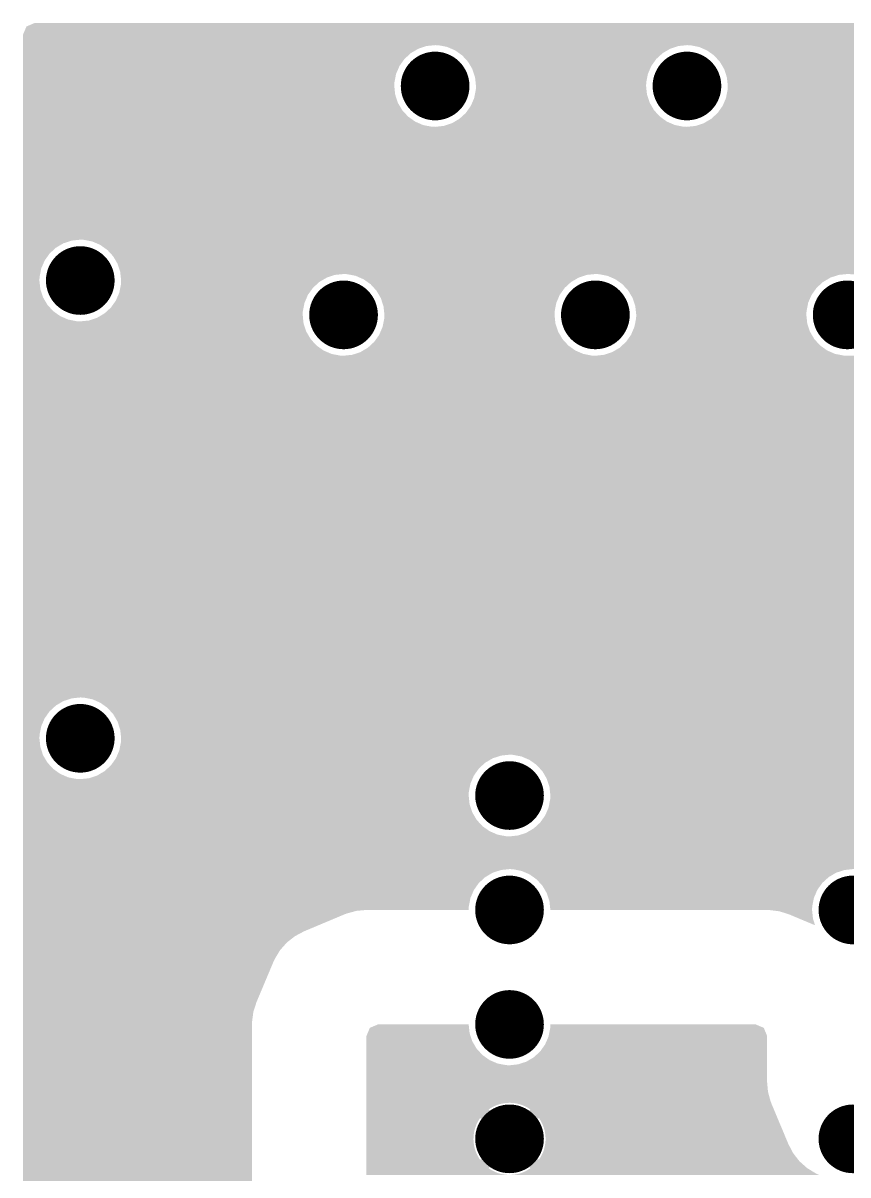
# Model space of a CAD drawing. Extents: x 295 to 953, y 10 to 290.
# Drawn here: x 641.8 to 656.9, y 143.79 to 164.88 of the extents above; entities that cross this region are included whole.
import ezdxf

# ---------------------------------------------------------------- set-up
doc = ezdxf.new("R2010")
doc.units = 0
doc.header["$LTSCALE"] = 5
doc.header["$MEASUREMENT"] = 0
doc.layers.get('0').update_dxf_attribs({"linetype": 'CONTINUOUS', "lineweight": 25})

msp = doc.modelspace()

# ---------------------------------------------------------------- linework, layer by layer
at = {"const_width": 0.629}
for points in [[(649.028, 163.732, 1), (649.656, 163.732, 1)], [(653.638, 163.732, 1), (654.266, 163.732, 1)], [(642.532, 160.17, 1), (643.16, 160.17, 1)], [(647.351, 159.541, 1), (647.98, 159.541, 1)], [(651.961, 159.541, 1), (652.59, 159.541, 1)], [(656.571, 159.541, 1), (657.2, 159.541, 1)], [(642.532, 151.788, 1), (643.16, 151.788, 1)], [(650.39, 150.74, 1), (651.018, 150.74, 1)], [(650.39, 148.645, 1), (651.018, 148.645, 1)], [(656.676, 148.645, 1), (657.305, 148.645, 1)], [(650.39, 146.549, 1), (651.018, 146.549, 1)], [(650.39, 144.454, 1), (651.018, 144.454, 1)], [(656.676, 144.454, 1), (657.305, 144.454, 1)]]:
    msp.add_lwpolyline(points, format="xyb", close=True, dxfattribs=at)
for points in [[(641.814, 164.711), (641.861, 164.822), (696.956, 164.711), (696.945, 164.822)], [(641.861, 164.822), (642.009, 164.885), (696.945, 164.822), (696.939, 164.885)], [(641.798, 164.673), (641.814, 164.711), (696.967, 164.673), (696.956, 164.711)], [(641.798, 164.543), (641.798, 164.673), (697.005, 164.543), (696.967, 164.673)], [(641.798, 164.48), (641.798, 164.543), (697.038, 164.48), (697.005, 164.543)], [(641.798, 164.464), (641.798, 164.48), (649.185, 164.464), (649.342, 164.48)], [(641.798, 164.414), (641.798, 164.464), (649.035, 164.414), (649.185, 164.464)], [(641.798, 164.334), (641.798, 164.414), (648.898, 164.334), (649.035, 164.414)], [(641.798, 164.227), (641.798, 164.334), (648.781, 164.227), (648.898, 164.334)], [(649.408, 164.477), (649.342, 164.48), (653.925, 164.477), (653.952, 164.48)], [(649.478, 164.464), (649.408, 164.477), (653.795, 164.464), (653.925, 164.477)], [(649.563, 164.447), (649.478, 164.464), (653.744, 164.447), (653.795, 164.464)], [(649.639, 164.414), (649.563, 164.447), (653.645, 164.414), (653.744, 164.447)], [(649.708, 164.384), (649.639, 164.414), (653.594, 164.384), (653.645, 164.414)], [(649.779, 164.334), (649.708, 164.384), (653.508, 164.334), (653.594, 164.384)], [(649.837, 164.293), (649.779, 164.334), (653.463, 164.293), (653.508, 164.334)], [(654.018, 164.477), (653.952, 164.48), (658.535, 164.477), (658.562, 164.48)], [(654.088, 164.464), (654.018, 164.477), (658.405, 164.464), (658.535, 164.477)], [(654.173, 164.447), (654.088, 164.464), (658.354, 164.447), (658.405, 164.464)], [(654.249, 164.414), (654.173, 164.447), (658.255, 164.414), (658.354, 164.447)], [(654.318, 164.384), (654.249, 164.414), (658.204, 164.384), (658.255, 164.414)], [(654.389, 164.334), (654.318, 164.384), (658.118, 164.334), (658.204, 164.384)], [(654.447, 164.293), (654.389, 164.334), (658.073, 164.293), (658.118, 164.334)], [(641.798, 164.099), (641.798, 164.227), (648.69, 164.099), (648.781, 164.227)], [(641.798, 163.953), (641.798, 164.099), (648.627, 163.953), (648.69, 164.099)], [(649.897, 164.227), (649.837, 164.293), (653.391, 164.227), (653.463, 164.293)], [(649.944, 164.176), (649.897, 164.227), (653.355, 164.176), (653.391, 164.227)], [(649.99, 164.099), (649.944, 164.176), (653.3, 164.099), (653.355, 164.176)], [(650.024, 164.04), (649.99, 164.099), (653.275, 164.04), (653.3, 164.099)], [(654.507, 164.227), (654.447, 164.293), (658.002, 164.227), (658.073, 164.293)], [(654.554, 164.176), (654.507, 164.227), (657.965, 164.176), (658.002, 164.227)], [(654.6, 164.099), (654.554, 164.176), (657.91, 164.099), (657.965, 164.176)], [(654.634, 164.04), (654.6, 164.099), (657.885, 164.04), (657.91, 164.099)], [(641.798, 163.798), (641.798, 163.953), (648.597, 163.798), (648.627, 163.953)], [(650.052, 163.953), (650.024, 164.04), (653.237, 163.953), (653.275, 164.04)], [(650.073, 163.889), (650.052, 163.953), (653.225, 163.889), (653.237, 163.953)], [(650.083, 163.798), (650.073, 163.889), (653.207, 163.798), (653.225, 163.889)], [(654.663, 163.953), (654.634, 164.04), (657.848, 163.953), (657.885, 164.04)], [(654.683, 163.889), (654.663, 163.953), (657.835, 163.889), (657.848, 163.953)], [(654.693, 163.798), (654.683, 163.889), (657.817, 163.798), (657.835, 163.889)], [(641.798, 163.732), (641.798, 163.798), (648.594, 163.732), (648.597, 163.798)], [(641.798, 163.575), (641.798, 163.732), (648.611, 163.575), (648.594, 163.732)], [(650.09, 163.732), (650.083, 163.798), (653.204, 163.732), (653.207, 163.798)], [(650.087, 163.666), (650.09, 163.732), (653.211, 163.666), (653.204, 163.732)], [(654.7, 163.732), (654.693, 163.798), (657.814, 163.732), (657.817, 163.798)], [(654.697, 163.666), (654.7, 163.732), (657.821, 163.666), (657.814, 163.732)], [(641.798, 163.425), (641.798, 163.575), (648.66, 163.425), (648.611, 163.575)], [(650.02, 163.425), (650.057, 163.511), (653.27, 163.425), (653.242, 163.511)], [(650.057, 163.511), (650.069, 163.575), (653.242, 163.511), (653.221, 163.575)], [(650.069, 163.575), (650.087, 163.666), (653.221, 163.575), (653.211, 163.666)], [(654.63, 163.425), (654.667, 163.511), (657.88, 163.425), (657.852, 163.511)], [(654.667, 163.511), (654.679, 163.575), (657.852, 163.511), (657.831, 163.575)], [(654.679, 163.575), (654.697, 163.666), (657.831, 163.575), (657.821, 163.666)], [(641.798, 163.288), (641.798, 163.425), (648.74, 163.288), (648.66, 163.425)], [(641.798, 163.172), (641.798, 163.288), (648.847, 163.172), (648.74, 163.288)], [(649.903, 163.237), (649.939, 163.288), (653.397, 163.237), (653.35, 163.288)], [(649.939, 163.288), (649.994, 163.366), (653.35, 163.288), (653.305, 163.366)], [(649.994, 163.366), (650.02, 163.425), (653.305, 163.366), (653.27, 163.425)], [(654.513, 163.237), (654.549, 163.288), (658.007, 163.237), (657.96, 163.288)], [(654.549, 163.288), (654.604, 163.366), (657.96, 163.288), (657.915, 163.366)], [(654.604, 163.366), (654.63, 163.425), (657.915, 163.366), (657.88, 163.425)], [(641.798, 163.08), (641.798, 163.172), (648.976, 163.08), (648.847, 163.172)], [(641.798, 163.017), (641.798, 163.08), (649.121, 163.017), (648.976, 163.08)], [(649.55, 163.017), (649.65, 163.05), (653.731, 163.017), (653.655, 163.05)], [(649.65, 163.05), (649.7, 163.08), (653.655, 163.05), (653.586, 163.08)], [(649.7, 163.08), (649.786, 163.13), (653.586, 163.08), (653.515, 163.13)], [(649.786, 163.13), (649.831, 163.172), (653.515, 163.13), (653.457, 163.172)], [(649.831, 163.172), (649.903, 163.237), (653.457, 163.172), (653.397, 163.237)], [(654.16, 163.017), (654.26, 163.05), (658.341, 163.017), (658.265, 163.05)], [(654.26, 163.05), (654.31, 163.08), (658.265, 163.05), (658.196, 163.08)], [(654.31, 163.08), (654.396, 163.13), (658.196, 163.08), (658.125, 163.13)], [(654.396, 163.13), (654.441, 163.172), (658.125, 163.13), (658.067, 163.172)], [(654.441, 163.172), (654.513, 163.237), (658.067, 163.172), (658.007, 163.237)], [(641.798, 162.987), (641.798, 163.017), (649.276, 162.987), (649.121, 163.017)], [(641.798, 162.984), (641.798, 162.987), (649.342, 162.984), (649.276, 162.987)], [(641.798, 162.923), (641.798, 162.984), (682.027, 162.923), (682.103, 162.984)], [(641.798, 162.791), (641.798, 162.923), (681.913, 162.791), (682.027, 162.923)], [(649.342, 162.984), (649.369, 162.987), (653.952, 162.984), (653.886, 162.987)], [(649.369, 162.987), (649.499, 163.001), (653.886, 162.987), (653.816, 163.001)], [(649.499, 163.001), (649.55, 163.017), (653.816, 163.001), (653.731, 163.017)], [(653.952, 162.984), (653.979, 162.987), (658.562, 162.984), (658.496, 162.987)], [(653.979, 162.987), (654.109, 163.001), (658.496, 162.987), (658.426, 163.001)], [(654.109, 163.001), (654.16, 163.017), (658.426, 163.001), (658.341, 163.017)], [(641.798, 162.639), (641.798, 162.791), (681.827, 162.639), (681.913, 162.791)], [(641.798, 162.473), (641.798, 162.639), (681.771, 162.473), (681.827, 162.639)], [(641.798, 162.3), (641.798, 162.473), (681.747, 162.3), (681.771, 162.473)], [(641.798, 162.265), (641.798, 162.3), (681.747, 162.265), (681.747, 162.3)], [(641.798, 162.131), (641.798, 162.265), (681.76, 162.131), (681.747, 162.265)], [(641.798, 162.114), (641.798, 162.131), (673.057, 162.114), (673.231, 162.131)], [(641.798, 162.065), (641.798, 162.114), (672.889, 162.065), (673.057, 162.114)], [(641.798, 161.984), (641.798, 162.065), (672.734, 161.984), (672.889, 162.065)], [(641.798, 161.876), (641.798, 161.984), (672.597, 161.876), (672.734, 161.984)], [(641.798, 161.743), (641.798, 161.876), (672.483, 161.743), (672.597, 161.876)], [(641.798, 161.591), (641.798, 161.743), (672.397, 161.591), (672.483, 161.743)], [(641.798, 161.425), (641.798, 161.591), (672.341, 161.425), (672.397, 161.591)], [(641.798, 161.252), (641.798, 161.425), (672.318, 161.252), (672.341, 161.425)], [(641.798, 161.218), (641.798, 161.252), (672.317, 161.218), (672.318, 161.252)], [(641.798, 161.044), (641.798, 161.218), (672.334, 161.044), (672.317, 161.218)], [(641.798, 160.918), (641.798, 161.044), (672.371, 160.918), (672.334, 161.044)], [(641.798, 160.901), (641.798, 160.918), (642.689, 160.901), (642.846, 160.918)], [(641.798, 160.852), (641.798, 160.901), (642.538, 160.852), (642.689, 160.901)], [(641.798, 160.772), (641.798, 160.852), (642.402, 160.772), (642.538, 160.852)], [(641.798, 160.665), (641.798, 160.772), (642.285, 160.665), (642.402, 160.772)], [(642.912, 160.915), (642.846, 160.918), (672.372, 160.915), (672.371, 160.918)], [(643.067, 160.885), (642.912, 160.915), (672.381, 160.885), (672.372, 160.915)], [(643.087, 160.876), (643.067, 160.885), (672.383, 160.876), (672.381, 160.885)], [(643.212, 160.822), (643.087, 160.876), (672.411, 160.822), (672.383, 160.876)], [(643.341, 160.73), (643.212, 160.822), (672.459, 160.73), (672.411, 160.822)], [(643.35, 160.721), (643.341, 160.73), (672.464, 160.721), (672.459, 160.73)], [(641.798, 160.536), (641.798, 160.665), (642.194, 160.536), (642.285, 160.665)], [(641.798, 160.391), (641.798, 160.536), (642.131, 160.391), (642.194, 160.536)], [(643.448, 160.614), (643.35, 160.721), (672.549, 160.614), (672.464, 160.721)], [(643.466, 160.584), (643.448, 160.614), (672.573, 160.584), (672.549, 160.614)], [(643.528, 160.477), (643.466, 160.584), (672.697, 160.477), (672.573, 160.584)], [(641.798, 160.236), (641.798, 160.391), (642.101, 160.236), (642.131, 160.391)], [(643.53, 160.47), (643.528, 160.477), (672.705, 160.47), (672.697, 160.477)], [(643.559, 160.384), (643.53, 160.47), (672.857, 160.384), (672.705, 160.47)], [(643.577, 160.328), (643.559, 160.384), (673.023, 160.328), (672.857, 160.384)], [(643.577, 160.327), (643.577, 160.328), (673.029, 160.327), (673.023, 160.328)], [(643.58, 160.305), (643.577, 160.327), (673.196, 160.305), (673.029, 160.327)], [(643.58, 160.304), (643.58, 160.305), (673.231, 160.304), (673.196, 160.305)], [(643.581, 160.289), (643.58, 160.304), (753.093, 160.289), (753.085, 160.304)], [(641.798, 160.17), (641.798, 160.236), (642.098, 160.17), (642.101, 160.236)], [(641.798, 160.013), (641.798, 160.17), (642.115, 160.013), (642.098, 160.17)], [(643.578, 160.036), (643.591, 160.104), (647.105, 160.036), (647.179, 160.104)], [(643.583, 160.273), (643.581, 160.289), (647.508, 160.273), (647.666, 160.289)], [(643.588, 160.223), (643.583, 160.273), (647.358, 160.223), (647.508, 160.273)], [(643.594, 160.17), (643.588, 160.223), (647.267, 160.17), (647.358, 160.223)], [(643.591, 160.104), (643.593, 160.143), (647.179, 160.104), (647.222, 160.143)], [(643.593, 160.143), (643.594, 160.17), (647.222, 160.143), (647.267, 160.17)], [(647.731, 160.286), (647.666, 160.289), (652.248, 160.286), (652.276, 160.289)], [(647.802, 160.273), (647.731, 160.286), (652.118, 160.273), (652.248, 160.286)], [(647.887, 160.256), (647.802, 160.273), (652.068, 160.256), (652.118, 160.273)], [(647.963, 160.223), (647.887, 160.256), (651.968, 160.223), (652.068, 160.256)], [(648.032, 160.193), (647.963, 160.223), (651.917, 160.193), (651.968, 160.223)], [(648.103, 160.143), (648.032, 160.193), (651.832, 160.143), (651.917, 160.193)], [(648.161, 160.102), (648.103, 160.143), (651.786, 160.102), (651.832, 160.143)], [(648.221, 160.036), (648.161, 160.102), (651.715, 160.036), (651.786, 160.102)], [(652.342, 160.286), (652.276, 160.289), (656.858, 160.286), (656.886, 160.289)], [(652.412, 160.273), (652.342, 160.286), (656.729, 160.273), (656.858, 160.286)], [(652.497, 160.256), (652.412, 160.273), (656.678, 160.256), (656.729, 160.273)], [(652.573, 160.223), (652.497, 160.256), (656.578, 160.223), (656.678, 160.256)], [(652.642, 160.193), (652.573, 160.223), (656.528, 160.193), (656.578, 160.223)], [(652.713, 160.143), (652.642, 160.193), (656.442, 160.143), (656.528, 160.193)], [(652.771, 160.102), (652.713, 160.143), (656.397, 160.102), (656.442, 160.143)], [(652.831, 160.036), (652.771, 160.102), (656.325, 160.036), (656.397, 160.102)], [(656.952, 160.286), (656.886, 160.289), (661.469, 160.286), (661.496, 160.289)], [(641.798, 159.862), (641.798, 160.013), (642.164, 159.862), (642.115, 160.013)], [(643.498, 159.803), (643.543, 159.908), (646.969, 159.803), (647.013, 159.908)], [(643.543, 159.908), (643.561, 159.949), (647.013, 159.908), (647.043, 159.949)], [(643.561, 159.949), (643.578, 160.036), (647.043, 159.949), (647.105, 160.036)], [(648.268, 159.985), (648.221, 160.036), (651.679, 159.985), (651.715, 160.036)], [(648.313, 159.908), (648.268, 159.985), (651.623, 159.908), (651.679, 159.985)], [(648.348, 159.849), (648.313, 159.908), (651.598, 159.849), (651.623, 159.908)], [(652.878, 159.985), (652.831, 160.036), (656.289, 159.985), (656.325, 160.036)], [(652.923, 159.908), (652.878, 159.985), (656.234, 159.908), (656.289, 159.985)], [(652.958, 159.849), (652.923, 159.908), (656.208, 159.849), (656.234, 159.908)], [(641.798, 159.726), (641.798, 159.862), (642.244, 159.726), (642.164, 159.862)], [(641.798, 159.609), (641.798, 159.726), (642.351, 159.609), (642.244, 159.726)], [(643.333, 159.607), (643.407, 159.675), (646.92, 159.607), (646.934, 159.675)], [(643.407, 159.675), (643.469, 159.762), (646.934, 159.675), (646.951, 159.762)], [(643.469, 159.762), (643.498, 159.803), (646.951, 159.762), (646.969, 159.803)], [(648.376, 159.762), (648.348, 159.849), (651.561, 159.762), (651.598, 159.849)], [(648.397, 159.698), (648.376, 159.762), (651.548, 159.698), (651.561, 159.762)], [(648.407, 159.607), (648.397, 159.698), (651.531, 159.607), (651.548, 159.698)], [(652.986, 159.762), (652.958, 159.849), (656.171, 159.762), (656.208, 159.849)], [(653.007, 159.698), (652.986, 159.762), (656.159, 159.698), (656.171, 159.762)], [(653.017, 159.607), (653.007, 159.698), (656.141, 159.607), (656.159, 159.698)], [(641.798, 159.518), (641.798, 159.609), (642.48, 159.518), (642.351, 159.609)], [(641.798, 159.455), (641.798, 159.518), (642.625, 159.455), (642.48, 159.518)], [(643.003, 159.438), (643.153, 159.488), (646.928, 159.438), (646.923, 159.488)], [(643.153, 159.488), (643.245, 159.541), (646.923, 159.488), (646.918, 159.541)], [(643.245, 159.541), (643.29, 159.568), (646.918, 159.541), (646.919, 159.568)], [(643.29, 159.568), (643.333, 159.607), (646.919, 159.568), (646.92, 159.607)], [(648.393, 159.384), (648.411, 159.475), (651.544, 159.384), (651.535, 159.475)], [(648.414, 159.541), (648.407, 159.607), (651.528, 159.541), (651.531, 159.607)], [(648.411, 159.475), (648.414, 159.541), (651.535, 159.475), (651.528, 159.541)], [(653.003, 159.384), (653.021, 159.475), (656.154, 159.384), (656.145, 159.475)], [(653.024, 159.541), (653.017, 159.607), (656.138, 159.541), (656.141, 159.607)], [(653.021, 159.475), (653.024, 159.541), (656.145, 159.475), (656.138, 159.541)], [(641.798, 159.425), (641.798, 159.455), (642.78, 159.425), (642.625, 159.455)], [(641.798, 159.422), (641.798, 159.425), (642.846, 159.422), (642.78, 159.425)], [(641.798, 159.384), (641.798, 159.422), (646.934, 159.384), (646.93, 159.422)], [(641.798, 159.234), (641.798, 159.384), (646.984, 159.234), (646.934, 159.384)], [(642.846, 159.422), (643.003, 159.438), (646.93, 159.422), (646.928, 159.438)], [(648.343, 159.234), (648.38, 159.32), (651.594, 159.234), (651.565, 159.32)], [(648.38, 159.32), (648.393, 159.384), (651.565, 159.32), (651.544, 159.384)], [(652.953, 159.234), (652.99, 159.32), (656.204, 159.234), (656.175, 159.32)], [(652.99, 159.32), (653.003, 159.384), (656.175, 159.32), (656.154, 159.384)], [(641.798, 159.097), (641.798, 159.234), (647.064, 159.097), (646.984, 159.234)], [(641.798, 158.981), (641.798, 159.097), (647.17, 158.981), (647.064, 159.097)], [(648.155, 158.981), (648.226, 159.046), (651.78, 158.981), (651.721, 159.046)], [(648.226, 159.046), (648.263, 159.097), (651.721, 159.046), (651.674, 159.097)], [(648.263, 159.097), (648.318, 159.175), (651.674, 159.097), (651.628, 159.175)], [(648.318, 159.175), (648.343, 159.234), (651.628, 159.175), (651.594, 159.234)], [(652.765, 158.981), (652.836, 159.046), (656.391, 158.981), (656.331, 159.046)], [(652.836, 159.046), (652.873, 159.097), (656.331, 159.046), (656.284, 159.097)], [(652.873, 159.097), (652.928, 159.175), (656.284, 159.097), (656.238, 159.175)], [(652.928, 159.175), (652.953, 159.234), (656.238, 159.175), (656.204, 159.234)], [(641.798, 158.889), (641.798, 158.981), (647.299, 158.889), (647.17, 158.981)], [(641.798, 158.826), (641.798, 158.889), (647.445, 158.826), (647.299, 158.889)], [(641.798, 158.796), (641.798, 158.826), (647.6, 158.796), (647.445, 158.826)], [(647.823, 158.81), (647.874, 158.826), (652.14, 158.81), (652.055, 158.826)], [(647.874, 158.826), (647.973, 158.859), (652.055, 158.826), (651.979, 158.859)], [(647.973, 158.859), (648.024, 158.889), (651.979, 158.859), (651.909, 158.889)], [(648.024, 158.889), (648.11, 158.939), (651.909, 158.889), (651.839, 158.939)], [(648.11, 158.939), (648.155, 158.981), (651.839, 158.939), (651.78, 158.981)], [(652.433, 158.81), (652.484, 158.826), (656.75, 158.81), (656.665, 158.826)], [(652.484, 158.826), (652.583, 158.859), (656.665, 158.826), (656.589, 158.859)], [(652.583, 158.859), (652.634, 158.889), (656.589, 158.859), (656.519, 158.889)], [(652.634, 158.889), (652.72, 158.939), (656.519, 158.889), (656.449, 158.939)], [(652.72, 158.939), (652.765, 158.981), (656.449, 158.939), (656.391, 158.981)], [(641.798, 158.793), (641.798, 158.796), (647.666, 158.793), (647.6, 158.796)], [(641.798, 158.678), (641.798, 158.793), (715.063, 158.678), (714.995, 158.793)], [(641.798, 158.561), (641.798, 158.678), (715.169, 158.561), (715.063, 158.678)], [(647.666, 158.793), (647.693, 158.796), (652.276, 158.793), (652.21, 158.796)], [(647.693, 158.796), (647.823, 158.81), (652.21, 158.796), (652.14, 158.81)], [(652.276, 158.793), (652.303, 158.796), (656.886, 158.793), (656.82, 158.796)], [(652.303, 158.796), (652.433, 158.81), (656.82, 158.796), (656.75, 158.81)], [(656.886, 158.793), (656.913, 158.796), (661.496, 158.793), (661.43, 158.796)], [(641.798, 158.47), (641.798, 158.561), (715.298, 158.47), (715.169, 158.561)], [(641.798, 158.407), (641.798, 158.47), (715.444, 158.407), (715.298, 158.47)], [(641.798, 158.377), (641.798, 158.407), (715.599, 158.377), (715.444, 158.407)], [(641.798, 158.374), (641.798, 158.377), (715.665, 158.374), (715.599, 158.377)], [(641.798, 157.775), (641.798, 158.374), (756.003, 157.775), (756.003, 158.374)], [(641.798, 157.758), (641.798, 157.775), (697.696, 157.758), (697.853, 157.775)], [(641.798, 157.709), (641.798, 157.758), (697.545, 157.709), (697.696, 157.758)], [(641.798, 157.629), (641.798, 157.709), (697.409, 157.629), (697.545, 157.709)], [(641.798, 157.522), (641.798, 157.629), (697.292, 157.522), (697.409, 157.629)], [(641.798, 157.393), (641.798, 157.522), (697.201, 157.393), (697.292, 157.522)], [(641.798, 157.248), (641.798, 157.393), (697.138, 157.248), (697.201, 157.393)], [(641.798, 157.092), (641.798, 157.248), (697.108, 157.092), (697.138, 157.248)], [(641.798, 157.027), (641.798, 157.092), (697.105, 157.027), (697.108, 157.092)], [(641.798, 156.892), (641.798, 157.027), (697.119, 156.892), (697.105, 157.027)], [(641.798, 156.876), (641.798, 156.892), (679.343, 156.876), (679.517, 156.892)], [(641.798, 156.826), (641.798, 156.876), (679.176, 156.826), (679.343, 156.876)], [(641.798, 156.746), (641.798, 156.826), (679.02, 156.746), (679.176, 156.826)], [(641.798, 156.637), (641.798, 156.746), (678.883, 156.637), (679.02, 156.746)], [(641.798, 156.504), (641.798, 156.637), (678.77, 156.504), (678.883, 156.637)], [(641.798, 156.352), (641.798, 156.504), (678.683, 156.352), (678.77, 156.504)], [(641.798, 156.187), (641.798, 156.352), (678.627, 156.187), (678.683, 156.352)], [(641.798, 156.013), (641.798, 156.187), (678.604, 156.013), (678.627, 156.187)], [(641.798, 155.979), (641.798, 156.013), (678.604, 155.979), (678.604, 156.013)], [(641.798, 155.805), (641.798, 155.979), (678.62, 155.805), (678.604, 155.979)], [(641.798, 155.637), (641.798, 155.805), (678.67, 155.637), (678.62, 155.805)], [(641.798, 155.482), (641.798, 155.637), (678.75, 155.482), (678.67, 155.637)], [(641.798, 155.345), (641.798, 155.482), (678.859, 155.345), (678.75, 155.482)], [(641.798, 155.254), (641.798, 155.345), (678.966, 155.254), (678.859, 155.345)], [(641.798, 155.237), (641.798, 155.254), (671.446, 155.237), (671.659, 155.254)], [(641.798, 155.187), (641.798, 155.237), (671.237, 155.187), (671.446, 155.237)], [(641.798, 155.106), (641.798, 155.187), (671.039, 155.106), (671.237, 155.187)], [(641.798, 154.994), (641.798, 155.106), (670.856, 154.994), (671.039, 155.106)], [(641.798, 154.855), (641.798, 154.994), (670.693, 154.855), (670.856, 154.994)], [(641.798, 154.693), (641.798, 154.855), (670.553, 154.693), (670.693, 154.855)], [(641.798, 154.511), (641.798, 154.693), (670.441, 154.511), (670.553, 154.693)], [(641.798, 154.313), (641.798, 154.511), (670.358, 154.313), (670.441, 154.511)], [(641.798, 154.105), (641.798, 154.313), (670.307, 154.105), (670.358, 154.313)], [(641.798, 153.883), (641.798, 154.105), (670.289, 153.883), (670.307, 154.105)], [(641.798, 153.67), (641.798, 153.883), (670.305, 153.67), (670.289, 153.883)], [(641.798, 153.496), (641.798, 153.67), (670.347, 153.496), (670.305, 153.67)], [(641.798, 153.494), (641.798, 153.496), (666.373, 153.494), (666.42, 153.496)], [(641.798, 153.489), (641.798, 153.494), (666.327, 153.489), (666.373, 153.494)], [(641.798, 153.481), (641.798, 153.489), (666.28, 153.481), (666.327, 153.489)], [(641.798, 153.469), (641.798, 153.481), (666.235, 153.469), (666.28, 153.481)], [(641.798, 153.454), (641.798, 153.469), (666.19, 153.454), (666.235, 153.469)], [(641.798, 153.436), (641.798, 153.454), (666.147, 153.436), (666.19, 153.454)], [(641.798, 153.415), (641.798, 153.436), (666.105, 153.415), (666.147, 153.436)], [(641.798, 153.391), (641.798, 153.415), (666.064, 153.391), (666.105, 153.415)], [(641.798, 153.373), (641.798, 153.391), (666.037, 153.373), (666.064, 153.391)], [(641.798, 153.254), (641.798, 153.373), (666.156, 153.254), (666.037, 153.373)], [(641.798, 153.219), (641.798, 153.254), (670.464, 153.219), (670.443, 153.254)], [(641.798, 153.18), (641.798, 153.219), (665.857, 153.18), (665.883, 153.219)], [(641.798, 153.139), (641.798, 153.18), (665.834, 153.139), (665.857, 153.18)], [(641.798, 153.096), (641.798, 153.139), (665.814, 153.096), (665.834, 153.139)], [(641.798, 153.052), (641.798, 153.096), (665.797, 153.052), (665.814, 153.096)], [(641.798, 153.007), (641.798, 153.052), (665.783, 153.007), (665.797, 153.052)], [(641.798, 152.962), (641.798, 153.007), (665.772, 152.962), (665.783, 153.007)], [(641.798, 152.915), (641.798, 152.962), (665.765, 152.915), (665.772, 152.962)], [(641.798, 152.868), (641.798, 152.915), (665.761, 152.868), (665.765, 152.915)], [(641.798, 152.821), (641.798, 152.868), (665.76, 152.821), (665.761, 152.868)], [(641.798, 152.774), (641.798, 152.821), (665.763, 152.774), (665.76, 152.821)], [(641.798, 152.728), (641.798, 152.774), (665.769, 152.728), (665.763, 152.774)], [(641.798, 152.681), (641.798, 152.728), (665.779, 152.681), (665.769, 152.728)], [(641.798, 152.636), (641.798, 152.681), (665.791, 152.636), (665.779, 152.681)], [(641.798, 152.592), (641.798, 152.636), (665.807, 152.592), (665.791, 152.636)], [(641.798, 152.549), (641.798, 152.592), (665.826, 152.549), (665.807, 152.592)], [(641.798, 152.536), (641.798, 152.549), (665.833, 152.536), (665.826, 152.549)], [(641.798, 152.519), (641.798, 152.536), (642.689, 152.519), (642.846, 152.536)], [(641.798, 152.47), (641.798, 152.519), (642.538, 152.47), (642.689, 152.519)], [(642.912, 152.533), (642.846, 152.536), (665.834, 152.533), (665.833, 152.536)], [(643.043, 152.507), (642.912, 152.533), (665.848, 152.507), (665.834, 152.533)], [(643.067, 152.503), (643.043, 152.507), (665.851, 152.503), (665.848, 152.507)], [(643.149, 152.467), (643.067, 152.503), (665.873, 152.467), (665.851, 152.503)], [(641.798, 152.39), (641.798, 152.47), (642.402, 152.39), (642.538, 152.47)], [(641.798, 152.283), (641.798, 152.39), (642.285, 152.283), (642.402, 152.39)], [(643.184, 152.452), (643.149, 152.467), (665.883, 152.452), (665.873, 152.467)], [(643.212, 152.44), (643.184, 152.452), (756.003, 152.44), (756.003, 152.452)], [(643.244, 152.417), (643.212, 152.44), (756.003, 152.417), (756.003, 152.44)], [(643.341, 152.348), (643.244, 152.417), (666.087, 152.348), (666.156, 152.417)], [(643.387, 152.298), (643.341, 152.348), (666.037, 152.298), (666.087, 152.348)], [(643.411, 152.272), (643.387, 152.298), (666.076, 152.272), (666.037, 152.298)], [(641.798, 152.154), (641.798, 152.283), (642.194, 152.154), (642.285, 152.283)], [(641.798, 152.009), (641.798, 152.154), (642.131, 152.009), (642.194, 152.154)], [(643.432, 152.249), (643.411, 152.272), (666.117, 152.249), (666.076, 152.272)], [(643.448, 152.232), (643.432, 152.249), (666.154, 152.232), (666.117, 152.249)], [(643.45, 152.229), (643.448, 152.232), (666.16, 152.229), (666.154, 152.232)], [(643.46, 152.212), (643.45, 152.229), (666.204, 152.212), (666.16, 152.229)], [(643.468, 152.198), (643.46, 152.212), (666.249, 152.198), (666.204, 152.212)], [(643.474, 152.188), (643.468, 152.198), (666.294, 152.188), (666.249, 152.198)], [(643.478, 152.18), (643.474, 152.188), (666.341, 152.18), (666.294, 152.188)], [(643.481, 152.176), (643.478, 152.18), (666.388, 152.176), (666.341, 152.18)], [(643.528, 152.095), (643.481, 152.176), (756.003, 152.095), (756.003, 152.176)], [(643.481, 152.176), (643.481, 152.176), (666.435, 152.176), (666.388, 152.176)], [(643.577, 151.945), (643.528, 152.095), (756.003, 151.945), (756.003, 152.095)], [(641.798, 151.854), (641.798, 152.009), (642.101, 151.854), (642.131, 152.009)], [(643.594, 151.788), (643.577, 151.945), (756.003, 151.788), (756.003, 151.945)], [(641.798, 151.788), (641.798, 151.854), (642.098, 151.788), (642.101, 151.854)], [(641.798, 151.631), (641.798, 151.788), (642.115, 151.631), (642.098, 151.788)], [(643.561, 151.567), (643.591, 151.722), (756.003, 151.567), (756.003, 151.722)], [(643.591, 151.722), (643.594, 151.788), (756.003, 151.722), (756.003, 151.788)], [(641.798, 151.48), (641.798, 151.631), (642.164, 151.48), (642.115, 151.631)], [(641.798, 151.344), (641.798, 151.48), (642.244, 151.344), (642.164, 151.48)], [(643.498, 151.422), (643.52, 151.471), (650.397, 151.422), (650.547, 151.471)], [(643.52, 151.471), (643.527, 151.488), (650.547, 151.471), (650.704, 151.488)], [(643.527, 151.488), (643.561, 151.567), (756.003, 151.488), (756.003, 151.567)], [(650.77, 151.485), (650.704, 151.488), (660.106, 151.485), (660.134, 151.488)], [(650.84, 151.471), (650.77, 151.485), (659.977, 151.471), (660.106, 151.485)], [(650.925, 151.455), (650.84, 151.471), (659.926, 151.455), (659.977, 151.471)], [(651.001, 151.422), (650.925, 151.455), (659.826, 151.422), (659.926, 151.455)], [(641.798, 151.227), (641.798, 151.344), (642.351, 151.227), (642.244, 151.344)], [(643.29, 151.186), (643.344, 151.235), (650.108, 151.186), (650.143, 151.235)], [(643.344, 151.235), (643.407, 151.293), (650.143, 151.235), (650.206, 151.293)], [(643.407, 151.293), (643.442, 151.342), (650.206, 151.293), (650.26, 151.342)], [(643.442, 151.342), (643.498, 151.421), (650.26, 151.342), (650.396, 151.421)], [(643.498, 151.421), (643.498, 151.422), (650.396, 151.421), (650.397, 151.422)], [(651.07, 151.392), (651.001, 151.422), (659.776, 151.392), (659.826, 151.422)], [(651.141, 151.342), (651.07, 151.392), (659.69, 151.342), (659.776, 151.392)], [(651.199, 151.301), (651.141, 151.342), (659.645, 151.301), (659.69, 151.342)], [(651.259, 151.235), (651.199, 151.301), (659.573, 151.235), (659.645, 151.301)], [(651.306, 151.184), (651.259, 151.235), (659.537, 151.184), (659.573, 151.235)], [(641.798, 151.136), (641.798, 151.227), (642.48, 151.136), (642.351, 151.227)], [(641.798, 151.073), (641.798, 151.136), (642.625, 151.073), (642.48, 151.136)], [(641.798, 151.043), (641.798, 151.073), (642.78, 151.043), (642.625, 151.073)], [(641.798, 151.04), (641.798, 151.043), (642.846, 151.04), (642.78, 151.043)], [(641.798, 150.961), (641.798, 151.04), (649.989, 150.961), (650.023, 151.04)], [(642.846, 151.04), (643.003, 151.056), (650.023, 151.04), (650.03, 151.056)], [(643.003, 151.056), (643.153, 151.106), (650.03, 151.056), (650.052, 151.106)], [(643.154, 151.106), (643.29, 151.186), (650.052, 151.106), (650.108, 151.186)], [(651.352, 151.106), (651.306, 151.184), (659.482, 151.106), (659.537, 151.184)], [(651.386, 151.048), (651.352, 151.106), (659.456, 151.048), (659.482, 151.106)], [(651.414, 150.961), (651.386, 151.048), (659.419, 150.961), (659.456, 151.048)], [(641.798, 150.806), (641.798, 150.961), (649.959, 150.806), (649.989, 150.961)], [(651.435, 150.897), (651.414, 150.961), (659.407, 150.897), (659.419, 150.961)], [(651.445, 150.806), (651.435, 150.897), (659.389, 150.806), (659.407, 150.897)], [(641.798, 150.74), (641.798, 150.806), (649.956, 150.74), (649.959, 150.806)], [(641.798, 150.583), (641.798, 150.74), (649.973, 150.583), (649.956, 150.74)], [(651.431, 150.583), (651.449, 150.674), (659.402, 150.583), (659.393, 150.674)], [(651.452, 150.74), (651.445, 150.806), (659.386, 150.74), (659.389, 150.806)], [(651.449, 150.674), (651.452, 150.74), (659.393, 150.674), (659.386, 150.74)], [(641.798, 150.433), (641.798, 150.583), (650.022, 150.433), (649.973, 150.583)], [(641.798, 150.296), (641.798, 150.433), (650.102, 150.296), (650.022, 150.433)], [(651.356, 150.374), (651.382, 150.433), (659.486, 150.374), (659.452, 150.433)], [(651.382, 150.433), (651.419, 150.519), (659.452, 150.433), (659.423, 150.519)], [(651.419, 150.519), (651.431, 150.583), (659.423, 150.519), (659.402, 150.583)], [(641.798, 150.179), (641.798, 150.296), (650.209, 150.179), (650.102, 150.296)], [(641.798, 150.088), (641.798, 150.179), (650.338, 150.088), (650.209, 150.179)], [(651.148, 150.138), (651.193, 150.179), (659.697, 150.138), (659.639, 150.179)], [(651.193, 150.179), (651.265, 150.245), (659.639, 150.179), (659.579, 150.245)], [(651.265, 150.245), (651.301, 150.296), (659.579, 150.245), (659.532, 150.296)], [(651.301, 150.296), (651.356, 150.374), (659.532, 150.296), (659.486, 150.374)], [(641.798, 150.025), (641.798, 150.088), (650.483, 150.025), (650.338, 150.088)], [(641.798, 149.995), (641.798, 150.025), (650.638, 149.995), (650.483, 150.025)], [(641.798, 149.992), (641.798, 149.995), (650.704, 149.992), (650.638, 149.995)], [(641.798, 149.914), (641.798, 149.992), (670.307, 149.914), (670.326, 149.992)], [(650.704, 149.992), (650.731, 149.995), (660.134, 149.992), (660.068, 149.995)], [(650.731, 149.995), (650.861, 150.009), (660.068, 149.995), (659.998, 150.009)], [(650.861, 150.009), (650.912, 150.025), (659.998, 150.009), (659.913, 150.025)], [(650.912, 150.025), (651.012, 150.058), (659.913, 150.025), (659.837, 150.058)], [(651.012, 150.058), (651.062, 150.088), (659.837, 150.058), (659.767, 150.088)], [(651.062, 150.088), (651.148, 150.138), (659.767, 150.088), (659.697, 150.138)], [(641.798, 149.692), (641.798, 149.914), (670.289, 149.692), (670.307, 149.914)], [(641.798, 149.479), (641.798, 149.692), (670.305, 149.479), (670.289, 149.692)], [(641.798, 149.393), (641.798, 149.479), (670.326, 149.393), (670.305, 149.479)], [(641.798, 149.376), (641.798, 149.393), (650.547, 149.376), (650.704, 149.393)], [(641.798, 149.327), (641.798, 149.376), (650.397, 149.327), (650.547, 149.376)], [(650.77, 149.39), (650.704, 149.393), (656.963, 149.39), (656.991, 149.393)], [(650.84, 149.376), (650.77, 149.39), (656.833, 149.376), (656.963, 149.39)], [(650.925, 149.359), (650.84, 149.376), (656.783, 149.359), (656.833, 149.376)], [(651.001, 149.327), (650.925, 149.359), (656.683, 149.327), (656.783, 149.359)], [(641.798, 149.247), (641.798, 149.327), (650.26, 149.247), (650.397, 149.327)], [(641.798, 149.14), (641.798, 149.247), (650.143, 149.14), (650.26, 149.247)], [(641.798, 149.011), (641.798, 149.14), (650.052, 149.011), (650.143, 149.14)], [(651.07, 149.297), (651.001, 149.327), (656.633, 149.297), (656.683, 149.327)], [(651.141, 149.247), (651.07, 149.297), (656.547, 149.247), (656.633, 149.297)], [(651.199, 149.205), (651.141, 149.247), (656.502, 149.205), (656.547, 149.247)], [(651.259, 149.14), (651.199, 149.205), (656.43, 149.14), (656.502, 149.205)], [(651.306, 149.089), (651.259, 149.14), (656.394, 149.089), (656.43, 149.14)], [(641.798, 148.866), (641.798, 149.011), (649.989, 148.866), (650.052, 149.011)], [(651.352, 149.011), (651.306, 149.089), (656.338, 149.011), (656.394, 149.089)], [(651.386, 148.952), (651.352, 149.011), (656.313, 148.952), (656.338, 149.011)], [(651.414, 148.866), (651.386, 148.952), (656.276, 148.866), (656.313, 148.952)], [(641.798, 148.71), (641.798, 148.866), (649.959, 148.71), (649.989, 148.866)], [(641.798, 148.645), (641.798, 148.71), (649.956, 148.645), (649.959, 148.71)], [(651.435, 148.802), (651.414, 148.866), (656.263, 148.802), (656.276, 148.866)], [(651.445, 148.71), (651.435, 148.802), (656.245, 148.71), (656.263, 148.802)], [(651.452, 148.645), (651.445, 148.71), (656.243, 148.645), (656.245, 148.71)], [(641.798, 148.628), (641.798, 148.645), (647.898, 148.628), (648.085, 148.645)], [(641.798, 148.578), (641.798, 148.628), (647.718, 148.578), (647.898, 148.628)], [(641.798, 148.563), (641.798, 148.578), (647.679, 148.563), (647.718, 148.578)], [(641.798, 148.253), (641.798, 148.563), (646.941, 148.253), (647.679, 148.563)], [(651.453, 148.645), (651.452, 148.645), (656.242, 148.645), (656.243, 148.645)], [(655.459, 148.644), (655.419, 148.645), (656.243, 148.644), (656.242, 148.645)], [(655.645, 148.62), (655.459, 148.644), (656.245, 148.62), (656.243, 148.644)], [(655.823, 148.564), (655.645, 148.62), (656.251, 148.564), (656.245, 148.62)], [(656.005, 148.487), (655.823, 148.564), (656.259, 148.487), (656.251, 148.564)], [(656.295, 148.366), (656.005, 148.487), (656.296, 148.366), (656.259, 148.487)], [(641.798, 148.165), (641.798, 148.253), (646.776, 148.165), (646.941, 148.253)], [(641.798, 148.049), (641.798, 148.165), (646.628, 148.049), (646.776, 148.165)], [(641.798, 147.909), (641.798, 148.049), (646.504, 147.909), (646.628, 148.049)], [(641.798, 147.749), (641.798, 147.909), (646.407, 147.749), (646.504, 147.909)], [(641.798, 147.693), (641.798, 147.749), (646.381, 147.693), (646.407, 147.749)], [(641.798, 146.955), (641.798, 147.693), (646.071, 146.955), (646.381, 147.693)], [(641.798, 146.777), (641.798, 146.955), (646.014, 146.777), (646.071, 146.955)], [(641.798, 146.591), (641.798, 146.777), (645.99, 146.591), (646.014, 146.777)], [(641.798, 146.549), (641.798, 146.591), (645.989, 146.549), (645.99, 146.591)], [(641.798, 142.058), (641.798, 146.549), (645.989, 142.058), (645.989, 146.549)], [(648.085, 146.338), (648.107, 146.391), (649.99, 146.338), (649.973, 146.391)], [(648.107, 146.391), (648.147, 146.486), (649.973, 146.391), (649.963, 146.486)], [(648.147, 146.487), (648.295, 146.549), (649.963, 146.487), (649.956, 146.549)], [(648.147, 146.486), (648.147, 146.487), (649.963, 146.486), (649.963, 146.487)], [(651.421, 146.34), (651.449, 146.483), (655.419, 146.34), (655.36, 146.483)], [(651.449, 146.487), (651.452, 146.549), (655.358, 146.487), (655.21, 146.549)], [(651.449, 146.486), (651.449, 146.487), (655.358, 146.486), (655.358, 146.487)], [(651.449, 146.483), (651.449, 146.486), (655.36, 146.483), (655.358, 146.486)], [(651.452, 146.549), (651.452, 146.549), (655.21, 146.549), (655.209, 146.549)], [(648.085, 146.241), (648.085, 146.338), (650.022, 146.241), (649.99, 146.338)], [(648.085, 146.105), (648.085, 146.241), (650.102, 146.105), (650.022, 146.241)], [(651.265, 146.054), (651.356, 146.183), (655.419, 146.054), (655.419, 146.183)], [(651.356, 146.183), (651.419, 146.328), (655.419, 146.183), (655.419, 146.328)], [(651.419, 146.328), (651.421, 146.34), (655.419, 146.328), (655.419, 146.34)], [(648.085, 145.988), (648.085, 146.105), (650.209, 145.988), (650.102, 146.105)], [(648.085, 145.897), (648.085, 145.988), (650.338, 145.897), (650.209, 145.988)], [(651.148, 145.947), (651.265, 146.054), (655.419, 145.947), (655.419, 146.054)], [(648.085, 145.834), (648.085, 145.897), (650.483, 145.834), (650.338, 145.897)], [(648.085, 145.804), (648.085, 145.834), (650.639, 145.804), (650.483, 145.834)], [(648.085, 145.801), (648.085, 145.804), (650.704, 145.801), (650.639, 145.804)], [(648.085, 145.501), (648.085, 145.801), (655.419, 145.501), (655.419, 145.801)], [(650.704, 145.801), (650.861, 145.818), (655.419, 145.801), (655.419, 145.818)], [(650.861, 145.818), (651.012, 145.867), (655.419, 145.818), (655.419, 145.867)], [(651.012, 145.867), (651.148, 145.947), (655.419, 145.867), (655.419, 145.947)], [(648.085, 145.315), (648.085, 145.501), (655.436, 145.315), (655.419, 145.501)], [(648.085, 145.134), (648.085, 145.315), (655.485, 145.134), (655.436, 145.315)], [(648.085, 145.114), (648.085, 145.134), (655.494, 145.114), (655.485, 145.134)], [(648.085, 145.112), (648.085, 145.114), (650.657, 145.112), (650.704, 145.114)], [(650.737, 145.113), (650.704, 145.114), (655.494, 145.113), (655.494, 145.114)], [(648.085, 145.107), (648.085, 145.112), (650.61, 145.107), (650.657, 145.112)], [(648.085, 145.099), (648.085, 145.107), (650.564, 145.099), (650.61, 145.107)], [(648.085, 145.087), (648.085, 145.099), (650.518, 145.087), (650.564, 145.099)], [(648.085, 145.072), (648.085, 145.087), (650.474, 145.072), (650.518, 145.087)], [(648.085, 145.054), (648.085, 145.072), (650.43, 145.054), (650.474, 145.072)], [(648.085, 145.033), (648.085, 145.054), (650.388, 145.033), (650.43, 145.054)], [(648.085, 145.009), (648.085, 145.033), (650.348, 145.009), (650.388, 145.033)], [(648.085, 144.991), (648.085, 145.009), (650.321, 144.991), (650.348, 145.009)], [(648.085, 144.872), (648.085, 144.991), (650.44, 144.872), (650.321, 144.991)], [(650.476, 144.892), (650.506, 144.907), (650.933, 144.892), (650.901, 144.907)], [(650.506, 144.907), (650.513, 144.909), (650.901, 144.907), (650.896, 144.909)], [(650.513, 144.909), (650.544, 144.922), (650.896, 144.909), (650.863, 144.922)], [(650.544, 144.922), (650.551, 144.924), (650.863, 144.922), (650.858, 144.924)], [(650.551, 144.924), (650.583, 144.933), (650.858, 144.924), (650.824, 144.933)], [(650.583, 144.933), (650.591, 144.935), (650.824, 144.933), (650.819, 144.935)], [(650.591, 144.935), (650.623, 144.941), (650.819, 144.935), (650.784, 144.941)], [(650.623, 144.941), (650.631, 144.942), (650.784, 144.941), (650.779, 144.942)], [(650.631, 144.942), (650.663, 144.946), (650.779, 144.942), (650.743, 144.946)], [(650.663, 144.946), (650.675, 144.947), (650.743, 144.946), (650.738, 144.947)], [(650.675, 144.947), (650.704, 144.948), (650.738, 144.947), (650.704, 144.948)], [(650.784, 145.109), (650.737, 145.113), (655.495, 145.109), (655.494, 145.113)], [(650.83, 145.102), (650.784, 145.109), (655.498, 145.102), (655.495, 145.109)], [(650.849, 145.097), (650.83, 145.102), (655.5, 145.097), (655.498, 145.102)], [(650.876, 145.091), (650.849, 145.097), (655.503, 145.091), (655.5, 145.097)], [(650.921, 145.077), (650.876, 145.091), (655.508, 145.077), (655.503, 145.091)], [(650.965, 145.06), (650.921, 145.077), (655.516, 145.06), (655.508, 145.077)], [(651.007, 145.04), (650.965, 145.06), (655.524, 145.04), (655.516, 145.06)], [(650.968, 144.872), (651.087, 144.991), (655.594, 144.872), (655.544, 144.991)], [(651.048, 145.017), (651.007, 145.04), (655.534, 145.017), (655.524, 145.04)], [(651.087, 144.991), (651.048, 145.017), (655.544, 144.991), (655.534, 145.017)], [(648.085, 144.837), (648.085, 144.872), (655.609, 144.837), (655.594, 144.872)], [(648.085, 144.798), (648.085, 144.837), (650.141, 144.798), (650.167, 144.837)], [(648.085, 144.757), (648.085, 144.798), (650.118, 144.757), (650.141, 144.798)], [(648.085, 144.714), (648.085, 144.757), (650.098, 144.714), (650.118, 144.757)], [(648.085, 144.67), (648.085, 144.714), (650.081, 144.67), (650.098, 144.714)], [(650.286, 144.718), (650.167, 144.837), (651.122, 144.718), (651.241, 144.837)], [(650.266, 144.682), (650.272, 144.694), (651.142, 144.682), (651.136, 144.694)], [(650.272, 144.694), (650.286, 144.718), (651.136, 144.694), (651.122, 144.718)], [(650.44, 144.872), (650.47, 144.889), (650.968, 144.872), (650.938, 144.889)], [(650.47, 144.889), (650.476, 144.892), (650.938, 144.889), (650.933, 144.892)], [(651.252, 144.822), (651.241, 144.837), (655.615, 144.822), (655.609, 144.837)], [(651.277, 144.782), (651.252, 144.822), (655.632, 144.782), (655.615, 144.822)], [(651.299, 144.74), (651.277, 144.782), (655.649, 144.74), (655.632, 144.782)], [(651.318, 144.697), (651.299, 144.74), (655.667, 144.697), (655.649, 144.74)], [(651.333, 144.653), (651.318, 144.697), (655.686, 144.653), (655.667, 144.697)], [(648.085, 144.625), (648.085, 144.67), (650.067, 144.625), (650.081, 144.67)], [(648.085, 144.58), (648.085, 144.625), (650.056, 144.58), (650.067, 144.625)], [(648.085, 144.533), (648.085, 144.58), (650.049, 144.533), (650.056, 144.58)], [(648.085, 144.486), (648.085, 144.533), (650.045, 144.486), (650.049, 144.533)], [(648.085, 144.439), (648.085, 144.486), (650.044, 144.439), (650.045, 144.486)], [(650.21, 144.46), (650.211, 144.488), (651.199, 144.46), (651.197, 144.488)], [(650.211, 144.488), (650.212, 144.501), (651.197, 144.488), (651.196, 144.501)], [(650.212, 144.501), (650.215, 144.528), (651.196, 144.501), (651.193, 144.528)], [(650.215, 144.528), (650.218, 144.541), (651.193, 144.528), (651.191, 144.541)], [(650.218, 144.541), (650.223, 144.568), (651.191, 144.541), (651.185, 144.568)], [(650.223, 144.568), (650.227, 144.581), (651.185, 144.568), (651.182, 144.581)], [(650.227, 144.581), (650.234, 144.607), (651.182, 144.581), (651.174, 144.607)], [(650.234, 144.607), (650.239, 144.62), (651.174, 144.607), (651.17, 144.62)], [(650.239, 144.62), (650.248, 144.645), (651.17, 144.62), (651.159, 144.645)], [(650.248, 144.645), (650.254, 144.657), (651.159, 144.645), (651.155, 144.657)], [(650.254, 144.657), (650.266, 144.682), (651.155, 144.657), (651.142, 144.682)], [(651.346, 144.608), (651.333, 144.653), (655.705, 144.608), (655.686, 144.653)], [(651.355, 144.562), (651.346, 144.608), (655.724, 144.562), (655.705, 144.608)], [(651.361, 144.515), (651.355, 144.562), (655.743, 144.515), (655.724, 144.562)], [(651.364, 144.468), (651.361, 144.515), (655.763, 144.468), (655.743, 144.515)], [(648.085, 144.392), (648.085, 144.439), (650.047, 144.392), (650.044, 144.439)], [(648.085, 144.346), (648.085, 144.392), (650.053, 144.346), (650.047, 144.392)], [(648.085, 144.299), (648.085, 144.346), (650.062, 144.299), (650.053, 144.346)], [(648.085, 144.254), (648.085, 144.299), (650.075, 144.254), (650.062, 144.299)], [(650.21, 144.447), (650.21, 144.46), (651.198, 144.447), (651.199, 144.46)], [(650.211, 144.419), (650.21, 144.447), (651.197, 144.419), (651.198, 144.447)], [(650.212, 144.406), (650.211, 144.419), (651.196, 144.406), (651.197, 144.419)], [(650.216, 144.379), (650.212, 144.406), (651.193, 144.379), (651.196, 144.406)], [(650.217, 144.366), (650.216, 144.379), (651.19, 144.366), (651.193, 144.379)], [(650.223, 144.339), (650.217, 144.366), (651.185, 144.339), (651.19, 144.366)], [(650.226, 144.326), (650.223, 144.339), (651.182, 144.326), (651.185, 144.339)], [(650.234, 144.3), (650.226, 144.326), (651.174, 144.3), (651.182, 144.326)], [(650.238, 144.287), (650.234, 144.3), (651.169, 144.287), (651.174, 144.3)], [(650.249, 144.262), (650.238, 144.287), (651.16, 144.262), (651.169, 144.287)], [(651.328, 144.237), (651.341, 144.282), (655.873, 144.237), (655.849, 144.282)], [(651.341, 144.282), (651.352, 144.328), (655.849, 144.282), (655.825, 144.328)], [(651.352, 144.328), (651.356, 144.355), (655.825, 144.328), (655.81, 144.355)], [(651.356, 144.355), (651.359, 144.374), (655.81, 144.355), (655.802, 144.374)], [(651.359, 144.374), (651.363, 144.421), (655.802, 144.374), (655.783, 144.421)], [(651.363, 144.421), (651.364, 144.468), (655.783, 144.421), (655.763, 144.468)], [(648.085, 144.21), (648.085, 144.254), (650.091, 144.21), (650.075, 144.254)], [(648.085, 144.167), (648.085, 144.21), (650.11, 144.167), (650.091, 144.21)], [(648.085, 144.125), (648.085, 144.167), (650.132, 144.125), (650.11, 144.167)], [(648.085, 144.085), (648.085, 144.125), (650.156, 144.085), (650.132, 144.125)], [(648.085, 144.07), (648.085, 144.085), (650.167, 144.07), (650.156, 144.085)], [(648.085, 144.042), (648.085, 144.07), (656.013, 144.042), (655.991, 144.07)], [(650.167, 144.07), (650.286, 144.189), (651.241, 144.07), (651.122, 144.189)], [(650.254, 144.25), (650.249, 144.262), (651.154, 144.25), (651.16, 144.262)], [(650.266, 144.225), (650.254, 144.25), (651.143, 144.225), (651.154, 144.25)], [(650.272, 144.213), (650.266, 144.225), (651.136, 144.213), (651.143, 144.225)], [(650.286, 144.19), (650.272, 144.213), (651.122, 144.19), (651.136, 144.213)], [(650.286, 144.189), (650.286, 144.19), (651.122, 144.189), (651.122, 144.19)], [(651.241, 144.07), (651.267, 144.11), (655.991, 144.07), (655.96, 144.11)], [(651.267, 144.11), (651.29, 144.151), (655.96, 144.11), (655.928, 144.151)], [(651.29, 144.151), (651.309, 144.19), (655.928, 144.151), (655.898, 144.19)], [(651.309, 144.19), (651.311, 144.193), (655.898, 144.19), (655.896, 144.193)], [(651.311, 144.193), (651.328, 144.237), (655.896, 144.193), (655.873, 144.237)], [(648.085, 144.035), (648.085, 144.042), (656.021, 144.035), (656.013, 144.042)], [(648.085, 143.916), (648.085, 144.035), (650.321, 143.916), (650.44, 144.035)], [(648.085, 143.89), (648.085, 143.916), (650.36, 143.89), (650.321, 143.916)], [(648.085, 143.867), (648.085, 143.89), (650.401, 143.867), (650.36, 143.89)], [(648.085, 143.847), (648.085, 143.867), (650.444, 143.847), (650.401, 143.867)], [(650.47, 144.018), (650.44, 144.035), (650.939, 144.018), (650.968, 144.035)], [(650.475, 144.015), (650.47, 144.018), (650.932, 144.015), (650.939, 144.018)], [(650.507, 144), (650.475, 144.015), (650.902, 144), (650.932, 144.015)], [(650.512, 143.998), (650.507, 144), (650.895, 143.998), (650.902, 144)], [(650.545, 143.986), (650.512, 143.998), (650.864, 143.986), (650.895, 143.998)], [(650.55, 143.984), (650.545, 143.986), (650.857, 143.984), (650.864, 143.986)], [(650.584, 143.974), (650.55, 143.984), (650.825, 143.974), (650.857, 143.984)], [(650.59, 143.973), (650.584, 143.974), (650.818, 143.973), (650.825, 143.974)], [(650.624, 143.966), (650.59, 143.973), (650.785, 143.966), (650.818, 143.973)], [(650.629, 143.965), (650.624, 143.966), (650.777, 143.965), (650.785, 143.966)], [(650.665, 143.961), (650.629, 143.965), (650.745, 143.961), (650.777, 143.965)], [(650.67, 143.96), (650.665, 143.961), (650.733, 143.96), (650.745, 143.961)], [(650.704, 143.959), (650.67, 143.96), (650.704, 143.959), (650.733, 143.96)], [(650.948, 143.84), (650.991, 143.859), (656.28, 143.84), (656.249, 143.859)], [(651.086, 143.918), (650.968, 144.035), (656.153, 143.918), (656.021, 144.035)], [(650.991, 143.859), (651.033, 143.881), (656.249, 143.859), (656.213, 143.881)], [(651.033, 143.881), (651.072, 143.906), (656.213, 143.881), (656.172, 143.906)], [(651.072, 143.906), (651.087, 143.916), (656.172, 143.906), (656.156, 143.916)], [(651.087, 143.916), (651.086, 143.918), (656.156, 143.916), (656.153, 143.918)], [(648.085, 143.83), (648.085, 143.847), (650.487, 143.83), (650.444, 143.847)], [(648.085, 143.816), (648.085, 143.83), (650.532, 143.816), (650.487, 143.83)], [(648.085, 143.806), (648.085, 143.816), (650.578, 143.806), (650.532, 143.816)], [(648.085, 143.798), (648.085, 143.806), (650.625, 143.798), (650.578, 143.806)], [(648.085, 143.794), (648.085, 143.798), (650.672, 143.794), (650.625, 143.798)], [(648.085, 143.792), (648.085, 143.794), (656.375, 143.792), (656.371, 143.794)], [(648.085, 143.794), (648.085, 143.794), (650.719, 143.794), (650.672, 143.794)], [(650.719, 143.794), (650.765, 143.796), (656.371, 143.794), (656.365, 143.796)], [(650.765, 143.796), (650.812, 143.802), (656.365, 143.796), (656.352, 143.802)], [(650.812, 143.802), (650.858, 143.812), (656.352, 143.802), (656.331, 143.812)], [(650.858, 143.812), (650.889, 143.82), (656.331, 143.812), (656.313, 143.82)], [(650.889, 143.82), (650.904, 143.824), (656.313, 143.82), (656.306, 143.824)], [(650.904, 143.824), (650.948, 143.84), (656.306, 143.824), (656.28, 143.84)]]:
    msp.add_solid(points)

doc.saveas('drawing.dxf')
